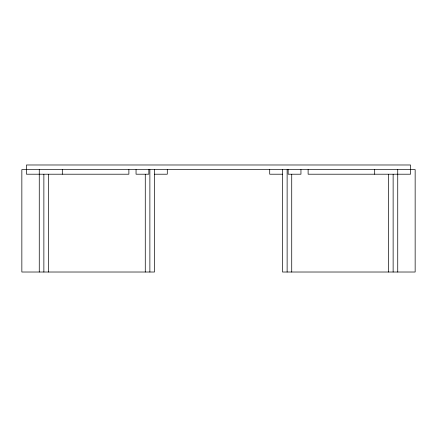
<?xml version="1.0" encoding="UTF-8"?>
<svg xmlns="http://www.w3.org/2000/svg" width="437" height="437" viewBox="0 0 437 437"><rect width="100%" height="100%" fill="white"/><g stroke="black" fill="none" stroke-linecap="round" stroke-linejoin="round"><path stroke-width="0.66" d="M154.485 174.205L167.289 174.205L167.289 169.594M282.515 174.205L269.711 174.205L269.711 169.594M397.736 169.594L397.736 174.205M397.741 174.374L397.741 272.016M393.131 174.374L393.131 272.016M388.52 174.374L388.52 272.016M374.695 169.594L374.695 174.205M308.118 169.594L308.118 174.205L410.54 174.205L410.54 164.984L26.46 164.984L26.46 174.205L128.882 174.205L128.882 169.594M300.951 169.594L300.951 174.205L288.147 174.205L288.147 169.594M291.73 174.374L291.73 272.016M287.125 169.594L287.125 272.016M282.515 169.594L282.515 272.016L415.15 272.016L415.15 169.594L21.85 169.594L21.85 272.016L154.485 272.016L154.485 169.594M149.88 169.594L149.875 272.016M148.853 169.594L148.853 174.205L136.049 174.205L136.049 169.594M145.27 174.374L145.27 272.016M62.305 169.594L62.305 174.205M48.48 174.374L48.48 272.016M43.869 174.374L43.869 272.016M39.264 169.594L39.264 174.205M39.264 174.374L39.264 272.016"/></g></svg>
